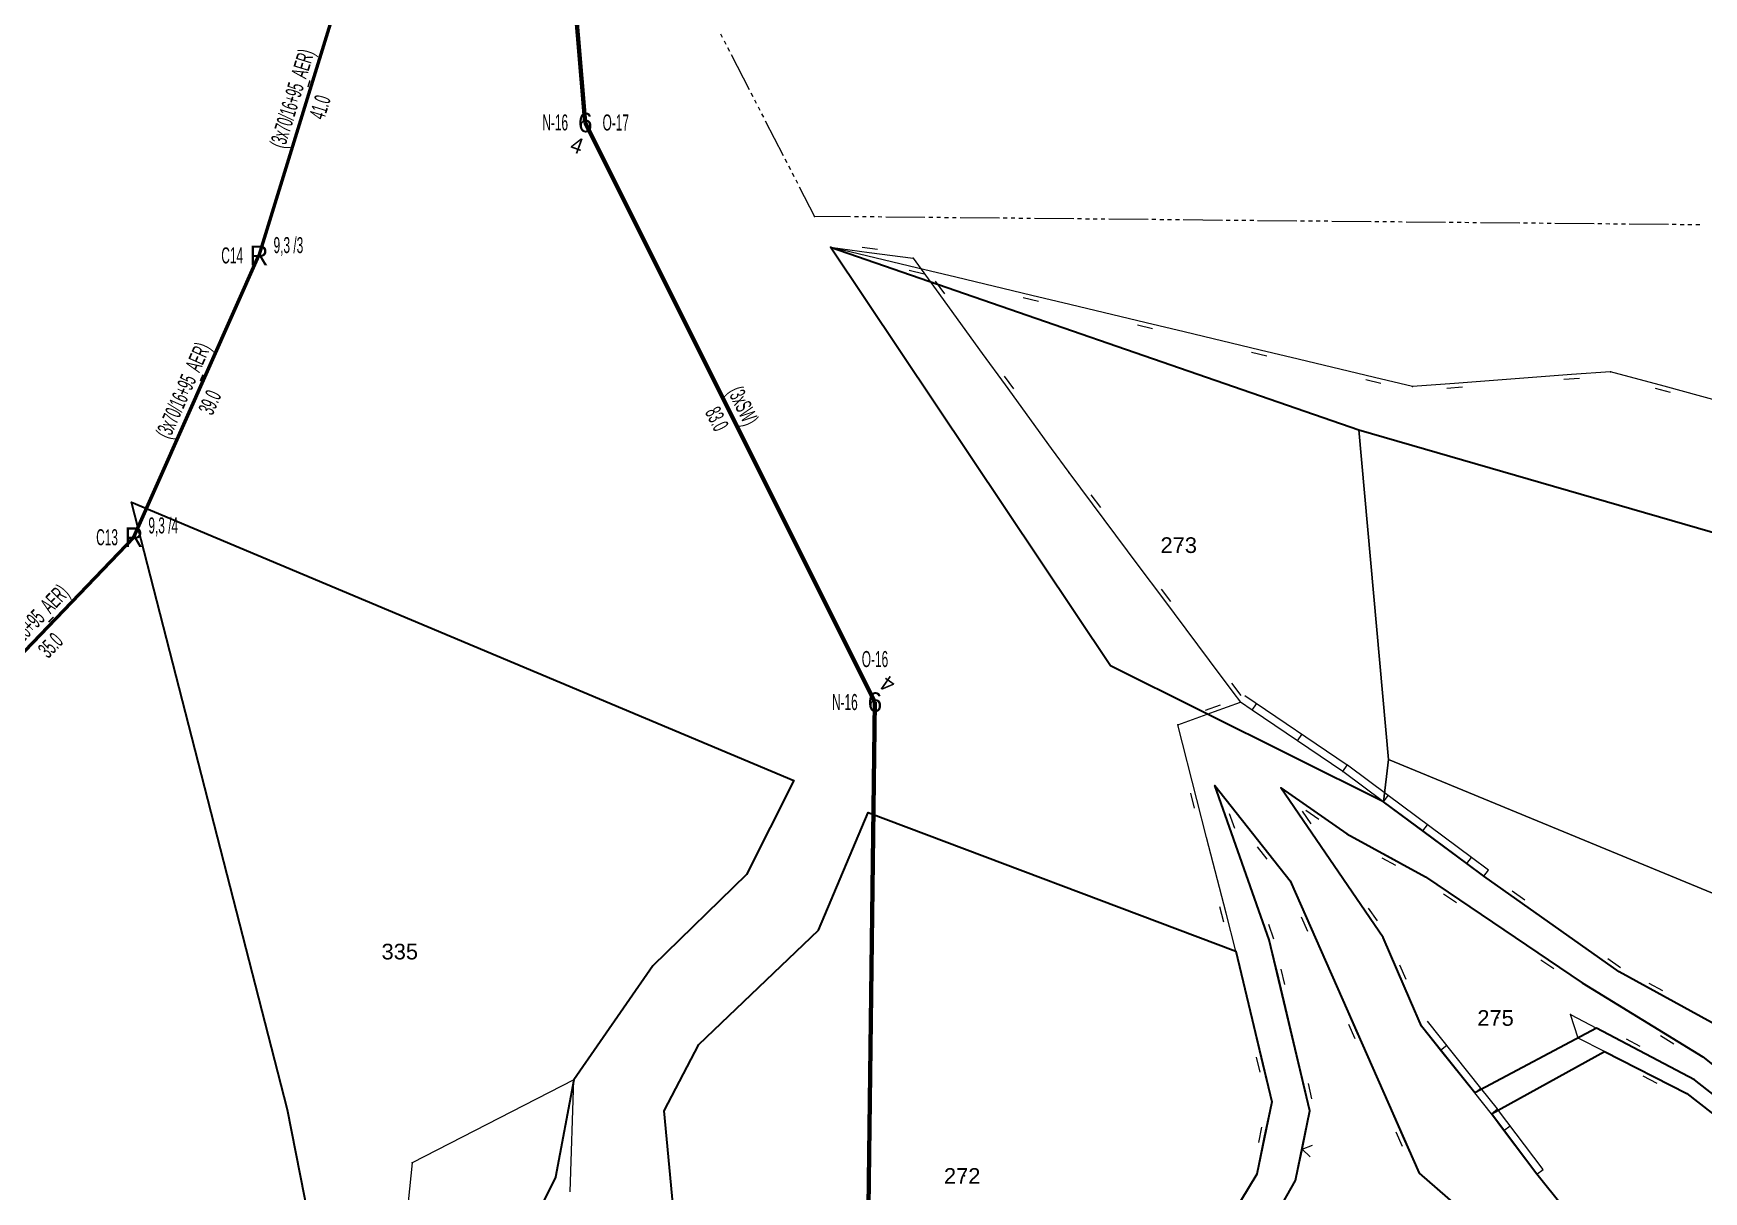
# Model space of a CAD drawing. Header units: millimetres. Extents: x 615240 to 617330, y 4151758 to 4153557.
# Drawn here: x 615829.2 to 616042.6, y 4152660.4 to 4152808.4 of the extents above; entities that cross this region are included whole.
import ezdxf
from ezdxf.enums import TextEntityAlignment as Align
from ezdxf.xclip import XClip

# ---------------------------------------------------------------- set-up
doc = ezdxf.new("R2010")
doc.units = ezdxf.units.MM
doc.header["$XCLIPFRAME"] = 2
for name, color, linetype, lineweight in [('01_UYGALAN_TARAMA', 26, 'Continuous', 20), ('02_ADA_ALN_YENI', 7, 'Continuous', 30), ('03_PARSEL_ALN_ESKI', 18, 'Continuous', 0), ('03_PARSEL_ALN_YENI', 171, 'Continuous', 0), ('03_PARSEL_NO_ESKI', 5, 'Continuous', 0), ('06_DETAY_SNR_KROKI', 4, 'Continuous', 0), ('07_SNRTIP_GECERLI', 30, 'Continuous', 0), ('07_SNRTIP_SABIT', 18, 'Continuous', 0), ('DIREK_AG_MEVCUT', 3, 'Continuous', 25), ('DIREK_ENH_MEVCUT', 6, 'Continuous', 25), ('HAT_AG_HAVAI_MEVCUT', 82, 'Continuous', 50), ('HAT_ENH_HAVAI_MEVCUT', 6, 'Continuous', 70), ('NOKTA_DETAY_YENI', 171, 'Continuous', 0), ('NOKTA_PARSEL_ESKI', 6, 'Continuous', 0), ('NOKTA_PARSEL_YENI', 30, 'Continuous', 0)]:
    doc.layers.add(name, color=color, linetype=linetype, lineweight=lineweight)
doc.styles.add('Direk', font='B_CAD')
doc.styles.get("Standard").update_dxf_attribs({"font": 'Arial'})

# ---------------------------------------------------------------- blocks, each defined once
blk = doc.blocks.new('fggg')
at = {"layer": '01_UYGALAN_TARAMA', "color": 252}
for p, q in [((615916.97, 4152808.31, 622.53), (615917.2, 4152807.87, 622.53)), ((615917.43, 4152807.43, 622.53), (615917.66, 4152806.98, 622.53)), ((615917.89, 4152806.54, 622.53), (615918.12, 4152806.09, 622.53)), ((615918.35, 4152805.65, 622.53), (615920.64, 4152801.2, 622.53)), ((615920.87, 4152800.76, 622.53), (615921.1, 4152800.32, 622.53)), ((615921.32, 4152799.87, 622.53), (615921.55, 4152799.43, 622.53)), ((615921.78, 4152798.98, 622.53), (615922.01, 4152798.54, 622.53)), ((615922.24, 4152798.09, 622.53), (615922.47, 4152797.65, 622.53)), ((615922.7, 4152797.2, 622.53), (615924.99, 4152792.76, 622.53)), ((615925.22, 4152792.32, 622.53), (615925.45, 4152791.87, 622.53)), ((615925.68, 4152791.43, 622.53), (615925.91, 4152790.98, 622.53)), ((615926.14, 4152790.54, 622.53), (615926.37, 4152790.09, 622.53)), ((615926.6, 4152789.65, 622.53), (615926.83, 4152789.21, 622.53)), ((615927.05, 4152788.76, 622.53), (615929, 4152784.98, 622.53)), ((615933.61, 4152784.94, 622.53), (615929, 4152784.98, 622.53)), ((615934.61, 4152784.93, 622.53), (615934.11, 4152784.93, 622.53)), ((615935.61, 4152784.92, 622.53), (615935.11, 4152784.92, 622.53)), ((615936.61, 4152784.91, 622.53), (615936.11, 4152784.91, 622.53)), ((615937.61, 4152784.9, 622.53), (615937.11, 4152784.91, 622.53)), ((615943.11, 4152784.85, 622.53), (615938.11, 4152784.9, 622.53)), ((615944.11, 4152784.84, 622.53), (615943.61, 4152784.84, 622.53)), ((615945.11, 4152784.83, 622.53), (615944.61, 4152784.83, 622.53)), ((615946.11, 4152784.82, 622.53), (615945.61, 4152784.82, 622.53)), ((615947.11, 4152784.81, 622.53), (615946.61, 4152784.81, 622.53)), ((615952.61, 4152784.76, 622.53), (615947.61, 4152784.8, 622.53)), ((615953.61, 4152784.75, 622.53), (615953.11, 4152784.75, 622.53)), ((615954.61, 4152784.74, 622.53), (615954.11, 4152784.74, 622.53)), ((615955.61, 4152784.73, 622.53), (615955.11, 4152784.73, 622.53)), ((615956.61, 4152784.72, 622.53), (615956.11, 4152784.72, 622.53)), ((615962.11, 4152784.67, 622.53), (615957.11, 4152784.71, 622.53)), ((615963.11, 4152784.66, 622.53), (615962.61, 4152784.66, 622.53)), ((615964.11, 4152784.65, 622.53), (615963.61, 4152784.65, 622.53)), ((615965.11, 4152784.64, 622.53), (615964.61, 4152784.64, 622.53)), ((615966.11, 4152784.63, 622.53), (615965.61, 4152784.63, 622.53)), ((615971.61, 4152784.58, 622.53), (615966.61, 4152784.62, 622.53)), ((615972.61, 4152784.57, 622.53), (615972.11, 4152784.57, 622.53)), ((615973.61, 4152784.56, 622.53), (615973.11, 4152784.56, 622.53)), ((615974.61, 4152784.55, 622.53), (615974.11, 4152784.55, 622.53)), ((615975.61, 4152784.54, 622.53), (615975.11, 4152784.54, 622.53)), ((615981.11, 4152784.48, 622.53), (615976.11, 4152784.53, 622.53)), ((615982.11, 4152784.47, 622.53), (615981.61, 4152784.48, 622.53)), ((615983.11, 4152784.47, 622.53), (615982.61, 4152784.47, 622.53)), ((615984.11, 4152784.46, 622.53), (615983.61, 4152784.46, 622.53)), ((615985.11, 4152784.45, 622.53), (615984.61, 4152784.45, 622.53)), ((615990.61, 4152784.39, 622.53), (615985.61, 4152784.44, 622.53)), ((615991.61, 4152784.38, 622.53), (615991.11, 4152784.39, 622.53)), ((615992.61, 4152784.37, 622.53), (615992.11, 4152784.38, 622.53)), ((615993.6, 4152784.36, 622.53), (615993.1, 4152784.37, 622.53)), ((615994.6, 4152784.36, 622.53), (615994.1, 4152784.36, 622.53)), ((616000.1, 4152784.3, 622.53), (615995.1, 4152784.35, 622.53)), ((616001.1, 4152784.29, 622.53), (616000.6, 4152784.3, 622.53)), ((616002.1, 4152784.28, 622.53), (616001.6, 4152784.29, 622.53)), ((616003.1, 4152784.27, 622.53), (616002.6, 4152784.28, 622.53)), ((616004.1, 4152784.26, 622.53), (616003.6, 4152784.27, 622.53)), ((616009.6, 4152784.21, 622.53), (616004.6, 4152784.26, 622.53)), ((616010.6, 4152784.2, 622.53), (616010.1, 4152784.21, 622.53)), ((616011.6, 4152784.19, 622.53), (616011.1, 4152784.2, 622.53)), ((616012.6, 4152784.18, 622.53), (616012.1, 4152784.19, 622.53)), ((616013.6, 4152784.17, 622.53), (616013.1, 4152784.18, 622.53)), ((616019.1, 4152784.12, 622.53), (616014.1, 4152784.17, 622.53)), ((616020.1, 4152784.11, 622.53), (616019.6, 4152784.12, 622.53)), ((616021.1, 4152784.1, 622.53), (616020.6, 4152784.11, 622.53)), ((616022.1, 4152784.09, 622.53), (616021.6, 4152784.1, 622.53)), ((616023.1, 4152784.08, 622.53), (616022.6, 4152784.09, 622.53)), ((616028.6, 4152784.03, 622.53), (616023.6, 4152784.08, 622.53)), ((616029.6, 4152784.02, 622.53), (616029.1, 4152784.02, 622.53)), ((616030.6, 4152784.01, 622.53), (616030.1, 4152784.02, 622.53)), ((616031.6, 4152784, 622.53), (616031.1, 4152784.01, 622.53)), ((616032.6, 4152783.99, 622.53), (616032.1, 4152784, 622.53)), ((616038.1, 4152783.94, 622.53), (616033.1, 4152783.99, 622.53)), ((616039.1, 4152783.93, 622.53), (616038.6, 4152783.93, 622.53)), ((616040.1, 4152783.92, 622.53), (616039.6, 4152783.92, 622.53)), ((616041.1, 4152783.91, 622.53), (616040.6, 4152783.91, 622.53)), ((616042.1, 4152783.9, 622.53), (616041.6, 4152783.91, 622.53))]:
    blk.add_line(p, q, dxfattribs=at)
for p in [(615929, 4152784.98, 504.15), (615929, 4152784.98, 642.18)]:
    blk.add_point(p, dxfattribs=at)
at = {"layer": '02_ADA_ALN_YENI', "color": 252}
for points in [[(616125.99, 4152794.83, 0), (616178.27, 4152767.48, 0), (616205.48, 4152753.92, 0), (616189.79, 4152742.33, 0), (616169.69, 4152725.69, 0), (616156.44, 4152717.27, 0), (616138.25, 4152703.59, 0), (616113.44, 4152687.34, 0), (616098.05, 4152676.15, 0), (616082.93, 4152667.76, 0), (616074.61, 4152665.46, 0), (616066.37, 4152665.81, 0), (616056.19, 4152672.3, 0), (616045.79, 4152680.81, 0), (616031.8, 4152688.47, 0), (616014.53, 4152700.69, 0), (616012.35, 4152702.31, 0), (616001.69, 4152710.22, 0), (615966.82, 4152727.59, 0), (615931.04, 4152781.04, 0), (615998.55, 4152757.72, 0), (616061.85, 4152739.42, 0), (616080.99, 4152742.61, 0), (616125.99, 4152794.83, 0)], [(615972.47, 4152644.98, 0), (615952.06, 4152630.76, 0), (615946.81, 4152612.45, 0), (615943.45, 4152599.08, 0), (615933.5, 4152584.02, 0), (615924.45, 4152611.63, 0), (615917.83, 4152627.68, 0), (615912.63, 4152640.43, 0), (615909.79, 4152670.74, 0), (615914.23, 4152679.22, 0), (615929.51, 4152693.81, 0), (615935.84, 4152708.83, 0), (615982.84, 4152691.12, 0), (615987.41, 4152671.89, 0), (615985.5, 4152662.65, 0), (615978.25, 4152650.69, 0), (615972.47, 4152644.98, 0)]]:
    blk.add_polyline3d(points, close=True, dxfattribs=at)
for points in [[(616052.24, 4152666.23, 0), (616041.42, 4152674.7, 0), (616028.9, 4152681.28, 0), (616013.37, 4152673.01, 0), (616006.54, 4152681.54, 0), (616005.13, 4152684.8, 0), (616001.65, 4152692.85, 0), (615988.58, 4152712.01, 0), (615997.02, 4152706.11, 0), (616007.06, 4152700.64, 0), (616027.07, 4152687.09, 0), (616042.5, 4152677.63, 0), (616052.81, 4152669.4, 0)], [(615742.03, 4152608.91, 0), (615892.46, 4152514.42, 0), (615873.71, 4152609.68, 0), (615861.66, 4152670.86, 0), (615841.71, 4152748.5, 0), (615926.35, 4152712.91, 0), (615920.29, 4152700.92, 0), (615908.32, 4152689.25, 0), (615898.24, 4152674.71, 0), (615895.88, 4152662.24, 0), (615885.06, 4152640.57, 0), (615900.77, 4152635.52, 0), (615910.15, 4152618.59, 0), (615920.75, 4152586.2, 0), (615924.61, 4152567.09, 0), (615925.32, 4152561.59, 0), (615928.09, 4152564.79, 0), (615926.6, 4152548.09, 0), (615922, 4152521.88, 0), (615920.44, 4152516.29, 0), (615908.14, 4152502.5, 0)], [(616046.83, 4152531.18, 0), (616033.84, 4152526.84, 0), (616027.89, 4152550.68, 0), (616023.31, 4152568.03, 0), (616030.39, 4152592.35, 0), (616042.59, 4152612.4, 0), (616042.13, 4152630.95, 0), (616034.58, 4152646.09, 0), (616021.3, 4152662.64, 0), (616015.49, 4152670.36, 0), (616029.95, 4152678.3, 0), (616040.47, 4152672.93, 0), (616051.16, 4152664.61, 0)], [(615982.36, 4152647.53, 0), (615990.45, 4152661.82, 0), (615992.3, 4152670.74, 0), (615987.1, 4152692.57, 0), (615980.13, 4152712.3, 0), (615989.77, 4152700.1, 0), (616006.24, 4152662.75, 0), (616021.04, 4152649.9, 0)]]:
    blk.add_polyline3d(points, dxfattribs=at)
at = {"layer": '03_PARSEL_ALN_ESKI', "color": 252}
for p in [(615975.83, 4152742.99), (615876.29, 4152691.07), (616016.3, 4152682.59), (615948.16, 4152662.41)]:
    blk.add_point(p, dxfattribs=at)
at = {"layer": '03_PARSEL_ALN_YENI', "color": 252}
for points in [[(615998.55, 4152757.72, 0), (616002.35, 4152715.6, 0), (616001.69, 4152710.22, 0), (615966.82, 4152727.59, 0), (615931.04, 4152781.04, 0), (615998.55, 4152757.72, 0)], [(616098.05, 4152676.15, 0), (616002.35, 4152715.6, 0), (615998.55, 4152757.72, 0), (616061.85, 4152739.42, 0), (616080.99, 4152742.61, 0), (616087.63, 4152718.59, 0), (616098.05, 4152676.15, 0)], [(615873.71, 4152609.68, 0), (615861.66, 4152670.86, 0), (615841.71, 4152748.5, 0), (615926.35, 4152712.91, 0), (615920.29, 4152700.92, 0), (615908.32, 4152689.25, 0), (615898.24, 4152674.71, 0), (615895.88, 4152662.24, 0), (615885.06, 4152640.57, 0), (615873.71, 4152609.68, 0)], [(616002.35, 4152715.6, 0), (616098.05, 4152676.15, 0), (616082.93, 4152667.76, 0), (616074.61, 4152665.46, 0), (616066.37, 4152665.81, 0), (616056.19, 4152672.3, 0), (616045.79, 4152680.81, 0), (616031.8, 4152688.47, 0), (616014.53, 4152700.69, 0), (616012.35, 4152702.31, 0), (616001.69, 4152710.22, 0), (616002.35, 4152715.6, 0)], [(616005.13, 4152684.8, 0), (616001.65, 4152692.85, 0), (615988.58, 4152712.01, 0), (615997.02, 4152706.11, 0), (616007.06, 4152700.64, 0), (616027.07, 4152687.09, 0), (616042.5, 4152677.63, 0), (616052.81, 4152669.4, 0), (616067.06, 4152660.45, 0), (616067.08, 4152641.37, 0), (616061.54, 4152655.01, 0), (616052.24, 4152666.23, 0), (616041.42, 4152674.7, 0), (616028.9, 4152681.28, 0), (616013.37, 4152673.01, 0), (616006.54, 4152681.54, 0), (616005.13, 4152684.8, 0)], [(615935.84, 4152708.83, 0), (615982.84, 4152691.12, 0), (615987.41, 4152671.89, 0), (615985.5, 4152662.65, 0), (615978.25, 4152650.69, 0), (615972.47, 4152644.98, 0), (615952.06, 4152630.76, 0), (615924.68, 4152642.99, 0), (615912.63, 4152640.43, 0), (615909.79, 4152670.74, 0), (615914.23, 4152679.22, 0), (615929.51, 4152693.81, 0), (615935.84, 4152708.83, 0)], [(616015.49, 4152670.36, 0), (616029.95, 4152678.3, 0), (616040.47, 4152672.93, 0), (616051.16, 4152664.61, 0), (616059.3, 4152653.67, 0), (616066.19, 4152637.89, 0), (616066.06, 4152614.43, 0), (616065.94, 4152591.44, 0), (616068.62, 4152559.61, 0), (616046.83, 4152531.18, 0), (616033.84, 4152526.84, 0), (616027.89, 4152550.68, 0), (616023.31, 4152568.03, 0), (616030.39, 4152592.35, 0), (616042.59, 4152612.4, 0), (616042.13, 4152630.95, 0), (616034.58, 4152646.09, 0), (616021.3, 4152662.64, 0), (616015.49, 4152670.36, 0)]]:
    blk.add_polyline3d(points, close=True, dxfattribs=at)
blk.add_polyline3d([(615982.36, 4152647.53, 0), (615990.45, 4152661.82, 0), (615992.3, 4152670.74, 0), (615987.1, 4152692.57, 0), (615980.13, 4152712.3, 0), (615989.77, 4152700.1, 0), (615989.77, 4152700.1, 0), (616006.24, 4152662.75, 0), (616021.04, 4152649.9, 0)], dxfattribs=at)
at = {"layer": '06_DETAY_SNR_KROKI', "color": 252}
for p, q in [((615931.04, 4152781.04, 0.95), (615935.99, 4152780.38, 0.95)), ((615932.46, 4152780.7, 0.95), (615931.04, 4152781.04, 0.95)), ((615931.04, 4152781.04, 640.78), (615998.55, 4152757.72, 631.87)), ((615935.08, 4152781.07, 0.95), (615937.06, 4152780.81, 0.95)), ((615942.18, 4152778.37, 0.95), (615932.46, 4152780.7, 0.95)), ((615935.99, 4152780.38, 0.95), (615941.62, 4152779.64, 0.95)), ((615941.62, 4152779.64, 0.95), (615944.55, 4152775.59, 0.95)), ((615943.02, 4152777.59, 0.95), (615941.08, 4152778.06, 0.95)), ((615947.04, 4152777.21, 0.95), (615942.18, 4152778.37, 0.95)), ((615944.42, 4152776.73, 0.95), (615945.6, 4152775.11, 0.95)), ((615956.77, 4152774.88, 0.95), (615947.04, 4152777.21, 0.95)), ((615944.55, 4152775.59, 0.95), (615950.43, 4152767.49, 0.95)), ((615957.61, 4152774.1, 0.95), (615955.67, 4152774.57, 0.95)), ((615961.63, 4152773.72, 0.95), (615956.77, 4152774.88, 0.95)), ((615971.36, 4152771.39, 0.95), (615961.63, 4152773.72, 0.95)), ((615972.2, 4152770.61, 0.95), (615970.25, 4152771.07, 0.95)), ((615976.22, 4152770.22, 0.95), (615971.36, 4152771.39, 0.95)), ((615985.95, 4152767.9, 0.95), (615976.22, 4152770.22, 0.95)), ((615950.43, 4152767.49, 0.95), (615953.36, 4152763.45, 0.95)), ((615986.79, 4152767.12, 0.95), (615984.84, 4152767.58, 0.95)), ((615990.81, 4152766.73, 0.95), (615985.95, 4152767.9, 0.95)), ((616000.53, 4152764.4, 0.95), (615990.81, 4152766.73, 0.95)), ((615953.23, 4152764.59, 0.95), (615954.4, 4152762.97, 0.95)), ((616001.37, 4152763.63, 0.95), (615999.43, 4152764.09, 0.95)), ((616005.4, 4152763.24, 0.95), (616000.53, 4152764.4, 0.95)), ((616015.74, 4152764.02, 0.95), (616010.75, 4152763.64, 0.95)), ((616025.71, 4152764.77, 0.95), (616015.74, 4152764.02, 0.95)), ((616026.75, 4152764.28, 0.95), (616024.75, 4152764.13, 0.95)), ((616030.69, 4152765.14, 0.95), (616025.71, 4152764.77, 0.95)), ((616037.54, 4152763.28, 0.95), (616030.69, 4152765.14, 0.95)), ((615953.36, 4152763.45, 0.95), (615959.23, 4152755.35, 0.95)), ((616010.75, 4152763.64, 0.95), (616005.4, 4152763.24, 0.95)), ((616011.79, 4152763.16, 0.95), (616009.8, 4152763.01, 0.95)), ((616038.36, 4152762.48, 0.95), (616036.43, 4152763, 0.95)), ((616042.37, 4152761.97, 0.95), (616037.54, 4152763.28, 0.95)), ((616052.02, 4152759.35, 0.95), (616042.37, 4152761.97, 0.95)), ((615998.55, 4152757.72, 631.87), (616061.85, 4152739.42, 629.32)), ((615959.23, 4152755.35, 0.95), (615961.47, 4152752.27, 0.95)), ((615961.47, 4152752.27, 0.95), (615964.47, 4152748.26, 0.95)), ((615964.32, 4152749.4, 0.95), (615965.52, 4152747.8, 0.95)), ((615964.47, 4152748.26, 0.95), (615970.45, 4152740.25, 0.95)), ((615970.45, 4152740.25, 0.95), (615973.45, 4152736.25, 0.95)), ((615973.3, 4152737.38, 0.95), (615974.5, 4152735.78, 0.95)), ((615973.45, 4152736.25, 0.95), (615979.44, 4152728.24, 0.95)), ((615979.44, 4152728.24, 0.95), (615982.43, 4152724.23, 0.95)), ((615982.28, 4152725.37, 0.95), (615983.48, 4152723.77, 0.95)), ((615982.43, 4152724.23, 0.95), (615983.41, 4152722.92, 0.95)), ((615997.07, 4152714.89, 0.95), (615983.97, 4152723.74, 0.95)), ((615975.4, 4152720.02, 0.95), (615980.1, 4152721.72, 0.95)), ((615978.97, 4152721.91, 0.95), (615980.85, 4152722.59, 0.95)), ((615980.1, 4152721.72, 0.95), (615983.41, 4152722.92, 0.95)), ((615984.91, 4152721.9, 0.95), (615983.41, 4152722.92, 0.95)), ((615984.91, 4152721.9, 0.95), (615985.47, 4152722.73, 0.95)), ((615990.71, 4152717.98, 0.95), (615984.91, 4152721.9, 0.95)), ((615977.86, 4152710.48, 0.95), (615975.4, 4152720.02, 0.95)), ((615990.71, 4152717.98, 0.95), (615991.27, 4152718.81, 0.95)), ((615996.51, 4152714.06, 0.95), (615990.71, 4152717.98, 0.95)), ((615996.51, 4152714.06, 0.95), (615997.07, 4152714.89, 0.95)), ((616002.28, 4152711.03, 0.95), (615997.11, 4152714.87, 0.95)), ((615920.29, 4152700.92, 641.21), (615926.35, 4152712.91, 642.77)), ((616001.69, 4152710.22, 0.95), (615996.51, 4152714.06, 0.95)), ((615977.56, 4152709.38, 0.95), (615977.06, 4152711.31, 0.95)), ((615979.1, 4152705.64, 0.95), (615977.86, 4152710.48, 0.95)), ((615980.13, 4152712.3, 0.95), (615981.79, 4152707.58, 0.95)), ((615980.47, 4152711.86, 0.95), (615980.13, 4152712.3, 0.95)), ((615986.67, 4152704.02, 0.95), (615980.47, 4152711.86, 0.95)), ((615988.58, 4152712.01, 0.95), (615991.4, 4152707.88, 0.95)), ((615992.92, 4152708.98, 0.95), (615988.58, 4152712.01, 0.95)), ((616001.69, 4152710.22, 0.95), (616002.28, 4152711.03, 0.95)), ((616012.95, 4152703.11, 0.95), (616002.28, 4152711.03, 0.95)), ((615935.84, 4152708.83, 642.59), (615929.51, 4152693.81, 641.4)), ((615982.84, 4152691.12, 626.52), (615935.84, 4152708.83, 642.59)), ((615981.99, 4152708.72, 0.95), (615982.66, 4152706.83, 0.95)), ((615991.3, 4152709.02, 0.95), (615992.43, 4152707.37, 0.95)), ((615993.42, 4152707.94, 0.95), (615991.78, 4152709.09, 0.95)), ((615997.02, 4152706.11, 0.95), (615992.92, 4152708.98, 0.95)), ((616006.73, 4152706.48, 0.95), (616001.69, 4152710.22, 0.95)), ((615981.79, 4152707.58, 0.95), (615985.13, 4152698.16, 0.95)), ((615991.4, 4152707.88, 0.95), (615997.03, 4152699.62, 0.95)), ((616002.67, 4152703.03, 0.95), (615997.02, 4152706.11, 0.95)), ((616006.73, 4152706.48, 0.95), (616007.33, 4152707.28, 0.95)), ((616012.35, 4152702.31, 0.95), (616006.73, 4152706.48, 0.95)), ((615981.6, 4152695.96, 0.95), (615979.1, 4152705.64, 0.95)), ((615986.85, 4152702.88, 0.95), (615985.61, 4152704.45, 0.95)), ((615989.77, 4152700.1, 0.95), (615986.67, 4152704.02, 0.95)), ((616003.28, 4152702.06, 0.95), (616001.53, 4152703.02, 0.95)), ((616007.06, 4152700.64, 0.95), (616002.67, 4152703.03, 0.95)), ((616012.35, 4152702.31, 0.95), (616012.95, 4152703.11, 0.95)), ((616014.53, 4152700.69, 0.95), (616012.35, 4152702.31, 0.95)), ((616015.13, 4152701.49, 0.95), (616012.95, 4152703.11, 0.95)), ((615908.32, 4152689.25, 639.95), (615920.29, 4152700.92, 641.21)), ((615992.12, 4152694.78, 0.95), (615989.77, 4152700.1, 0.95)), ((616010.51, 4152698.3, 0.95), (616007.06, 4152700.64, 0.95)), ((616014.53, 4152700.69, 0.95), (616015.13, 4152701.49, 0.95)), ((616014.53, 4152700.69, 0.95), (616018.61, 4152697.8, 0.95)), ((615985.13, 4152698.16, 0.95), (615986.79, 4152693.44, 0.95)), ((615997.03, 4152699.62, 0.95), (615999.85, 4152695.49, 0.95)), ((616011.02, 4152697.28, 0.95), (616009.37, 4152698.4, 0.95)), ((616014.65, 4152695.5, 0.95), (616010.51, 4152698.3, 0.95)), ((616018.12, 4152698.84, 0.95), (616019.75, 4152697.68, 0.95)), ((616018.61, 4152697.8, 0.95), (616026.78, 4152692.03, 0.95)), ((615981.3, 4152694.85, 0.95), (615980.8, 4152696.79, 0.95)), ((615982.84, 4152691.12, 0.95), (615981.6, 4152695.96, 0.95)), ((615992.01, 4152693.63, 0.95), (615991.2, 4152695.46, 0.95)), ((615999.75, 4152696.63, 0.95), (616000.88, 4152694.98, 0.95)), ((615999.85, 4152695.49, 0.95), (616001.65, 4152692.85, 0.95)), ((616022.93, 4152689.9, 0.95), (616014.65, 4152695.5, 0.95)), ((615929.51, 4152693.81, 641.4), (615914.23, 4152679.22, 639.4)), ((615986.79, 4152693.44, 0.95), (615987.1, 4152692.57, 0.95)), ((615986.99, 4152694.57, 0.95), (615987.66, 4152692.69, 0.95)), ((615994.14, 4152690.2, 0.95), (615992.12, 4152694.78, 0.95)), ((615987.1, 4152692.57, 0.95), (615988.26, 4152687.71, 0.95)), ((616001.65, 4152692.85, 0.95), (616003.63, 4152688.26, 0.95)), ((616026.78, 4152692.03, 0.95), (616030.86, 4152689.14, 0.95)), ((615898.24, 4152674.71, 638.76), (615908.32, 4152689.25, 639.95)), ((615983.94, 4152686.49, 0.95), (615982.84, 4152691.12, 0.95)), ((615998.17, 4152681.05, 0.95), (615994.14, 4152690.2, 0.95)), ((616003.75, 4152689.4, 0.95), (616004.55, 4152687.57, 0.95)), ((616023.45, 4152688.87, 0.95), (616021.79, 4152689.99, 0.95)), ((616027.07, 4152687.09, 0.95), (616022.93, 4152689.9, 0.95)), ((616030.37, 4152690.17, 0.95), (616032, 4152689.02, 0.95)), ((616030.86, 4152689.14, 0.95), (616031.8, 4152688.47, 0.95)), ((615988.26, 4152687.71, 0.95), (615990.58, 4152677.98, 0.95)), ((615988.57, 4152688.81, 0.95), (615989.04, 4152686.87, 0.95)), ((616003.63, 4152688.26, 0.95), (616005.13, 4152684.8, 0.95)), ((616029.71, 4152685.48, 0.95), (616027.07, 4152687.09, 0.95)), ((616031.8, 4152688.47, 0.95), (616036.18, 4152686.07, 0.95)), ((616035.58, 4152687.05, 0.95), (616037.33, 4152686.08, 0.95)), ((615986.25, 4152676.76, 0.95), (615983.94, 4152686.49, 0.95)), ((616005.13, 4152684.8, 0.95), (616006.54, 4152681.54, 0.95)), ((616038.24, 4152680.25, 0.95), (616029.71, 4152685.48, 0.95)), ((616036.18, 4152686.07, 0.95), (616044.96, 4152681.27, 0.95)), ((616026.56, 4152680.03, 0.95), (616025.58, 4152683.02, 0.95)), ((616025.58, 4152683.02, 0.95), (616028.9, 4152681.28, 0.95)), ((615998.06, 4152679.91, 0.95), (615997.25, 4152681.74, 0.95)), ((616000.19, 4152676.47, 0.95), (615998.17, 4152681.05, 0.95)), ((616008.99, 4152678.48, 0.95), (616006.54, 4152681.54, 0.95)), ((616014.15, 4152673.63, 0.95), (616007.32, 4152682.17, 0.95)), ((616028.9, 4152681.28, 0.95), (616033.33, 4152678.95, 0.95)), ((615914.23, 4152679.22, 639.4), (615909.79, 4152670.74, 638.48)), ((616008.99, 4152678.48, 0.95), (616009.77, 4152679.1, 0.95)), ((616013.37, 4152673.01, 0.95), (616008.99, 4152678.48, 0.95)), ((616029.95, 4152678.3, 0.95), (616026.56, 4152680.03, 0.95)), ((616032.7, 4152679.92, 0.95), (616034.47, 4152678.99, 0.95)), ((616033.33, 4152678.95, 0.95), (616041.42, 4152674.7, 0.95)), ((616038.8, 4152679.25, 0.95), (616037.09, 4152680.29, 0.95)), ((616042.5, 4152677.63, 0.95), (616038.24, 4152680.25, 0.95)), ((615985.94, 4152675.66, 0.95), (615985.47, 4152677.6, 0.95)), ((615987.41, 4152671.89, 0.95), (615986.25, 4152676.76, 0.95)), ((615990.58, 4152677.98, 0.95), (615991.74, 4152673.12, 0.95)), ((616004.22, 4152667.32, 0.95), (616000.19, 4152676.47, 0.95)), ((616036.02, 4152675.2, 0.95), (616029.95, 4152678.3, 0.95)), ((616048.91, 4152672.52, 0.95), (616042.5, 4152677.63, 0.95)), ((615898.24, 4152674.71, 638.76), (615877.59, 4152664.08, 644.07)), ((615897.77, 4152660.38, 638.14), (615898.24, 4152674.71, 638.76)), ((615992.05, 4152674.22, 0.95), (615992.51, 4152672.27, 0.95)), ((616036.65, 4152674.24, 0.95), (616034.87, 4152675.15, 0.95)), ((616040.47, 4152672.93, 0.95), (616036.02, 4152675.2, 0.95)), ((616041.42, 4152674.7, 0.95), (616045.36, 4152671.62, 0.95)), ((615991.74, 4152673.12, 0.95), (615992.3, 4152670.74, 0.95)), ((616013.37, 4152673.01, 0.95), (616014.15, 4152673.63, 0.95)), ((616015.49, 4152670.36, 0.95), (616013.37, 4152673.01, 0.95)), ((616016.27, 4152670.98, 0.95), (616014.15, 4152673.63, 0.95)), ((616047.21, 4152667.68, 0.95), (616040.47, 4152672.93, 0.95)), ((615909.79, 4152670.74, 638.48), (615912.63, 4152640.43, 635.95)), ((615986.51, 4152667.54, 0.95), (615987.41, 4152671.89, 0.95)), ((615992.3, 4152670.74, 0.95), (615991.29, 4152665.85, 0.95)), ((616015.49, 4152670.36, 0.95), (616016.27, 4152670.98, 0.95)), ((616017.09, 4152668.23, 0.95), (616015.49, 4152670.36, 0.95)), ((616022.1, 4152663.24, 0.95), (616016.28, 4152670.96, 0.95)), ((615985.76, 4152666.68, 0.95), (615986.16, 4152668.64, 0.95)), ((616004.11, 4152666.18, 0.95), (616003.3, 4152668.01, 0.95)), ((616017.09, 4152668.23, 0.95), (616017.89, 4152668.83, 0.95)), ((616021.3, 4152662.64, 0.95), (616017.09, 4152668.23, 0.95)), ((615985.5, 4152662.65, 0.95), (615986.51, 4152667.54, 0.95)), ((615991.29, 4152665.85, 0.95), (615990.45, 4152661.82, 0.95)), ((615991.29, 4152665.85, 0.95), (615992.63, 4152666.33, 0.95)), ((615992.33, 4152664.87, 0.95), (615991.29, 4152665.85, 0.95)), ((616006.24, 4152662.75, 0.95), (616004.22, 4152667.32, 0.95)), ((615877.59, 4152664.08, 644.07), (615875.03, 4152639.98, 643)), ((615980.84, 4152654.96, 0.95), (615985.5, 4152662.65, 0.95)), ((615990.45, 4152661.82, 0.95), (615987.99, 4152657.47, 0.95)), ((616009.71, 4152659.73, 0.95), (616006.24, 4152662.75, 0.95)), ((616021.3, 4152662.64, 0.95), (616022.1, 4152663.24, 0.95)), ((616021.3, 4152662.64, 0.95), (616024.43, 4152658.74, 0.95))]:
    blk.add_line(p, q, dxfattribs=at)
for p in [(615931.04, 4152781.04, 640.78), (615931.04, 4152781.04, 640.78), (615941.62, 4152779.64, 636.41), (615941.62, 4152779.64, 636.41), (616030.69, 4152765.14, 645.25), (616030.69, 4152765.14, 645.25), (616005.4, 4152763.24, 644.05), (616005.4, 4152763.24, 644.05), (615961.47, 4152752.27, 636.09), (615961.47, 4152752.27, 636.09), (615983.41, 4152722.92, 623.91), (615983.41, 4152722.92, 623.91), (615983.41, 4152722.92, 623.91), (615975.4, 4152720.02, 624.39), (615975.4, 4152720.02, 624.39), (615996.51, 4152714.06, 624.48), (615996.51, 4152714.06, 624.48), (615980.13, 4152712.3, 623.87), (615980.13, 4152712.3, 623.87), (615988.58, 4152712.01, 623.37), (615988.58, 4152712.01, 623.37), (616001.69, 4152710.22, 624.48), (616001.69, 4152710.22, 625.75), (615997.02, 4152706.11, 624.41), (615997.02, 4152706.11, 624.41), (616012.35, 4152702.31, 624.48), (616012.35, 4152702.31, 625.75), (615989.77, 4152700.1, 623.35), (615989.77, 4152700.1, 623.35), (616007.06, 4152700.64, 625.64), (616007.06, 4152700.64, 625.64), (616014.53, 4152700.69, 625.75), (616014.53, 4152700.69, 625.75), (615987.1, 4152692.57, 626.16), (615987.1, 4152692.57, 626.16), (616001.65, 4152692.85, 622.59), (616001.65, 4152692.85, 622.59), (615982.84, 4152691.12, 626.52), (615982.84, 4152691.12, 626.52), (616027.07, 4152687.09, 625.45), (616027.07, 4152687.09, 625.45), (616031.8, 4152688.47, 625.4), (616031.8, 4152688.47, 625.4), (616005.13, 4152684.8, 621.69), (616005.13, 4152684.8, 622.59), (616025.58, 4152683.02, 622.19), (616025.58, 4152683.02, 622.19), (616006.54, 4152681.54, 621.69), (616006.54, 4152681.54, 621.69), (616028.9, 4152681.28, 622.14), (616028.9, 4152681.28, 622.19), (616026.56, 4152680.03, 621.58), (616026.56, 4152680.03, 621.58), (616029.95, 4152678.3, 621.58), (616029.95, 4152678.3, 621.53), (616042.5, 4152677.63, 624.74), (616042.5, 4152677.63, 624.74), (616041.42, 4152674.7, 622.14), (616041.42, 4152674.7, 622.14), (616013.37, 4152673.01, 621.72), (616013.37, 4152673.01, 621.69), (616040.47, 4152672.93, 621.53), (616040.47, 4152672.93, 621.53), (615987.41, 4152671.89, 629.29), (615987.41, 4152671.89, 629.29), (615992.3, 4152670.74, 629.54), (615992.3, 4152670.74, 629.54), (616015.49, 4152670.36, 621.69), (616015.49, 4152670.36, 621.72), (615985.5, 4152662.65, 630.28), (615985.5, 4152662.65, 630.28), (615990.45, 4152661.82, 630.21), (615990.45, 4152661.82, 630.21), (616006.24, 4152662.75, 627.28), (616006.24, 4152662.75, 627.28), (616021.3, 4152662.64, 621.72), (616021.3, 4152662.64, 621.72)]:
    blk.add_point(p, dxfattribs=at)
at = {"layer": '07_SNRTIP_GECERLI', "color": 252}
for points in [[(615998.55, 4152757.72, 0), (615931.04, 4152781.04, 640.78)], [(615966.82, 4152727.59, 0), (615931.04, 4152781.04, 0)], [(616080.99, 4152742.61, 640.89), (616061.85, 4152739.42, 0), (615998.55, 4152757.72, 0)], [(616002.35, 4152715.6, 0), (615998.55, 4152757.72, 0)], [(615873.71, 4152609.68, 0), (615861.66, 4152670.86, 0), (615841.71, 4152748.5, 0)], [(615841.71, 4152748.5, 0), (615926.35, 4152712.91, 0)], [(615966.82, 4152727.59, 0), (616001.69, 4152710.22, 0)], [(616001.69, 4152710.22, 0), (616002.35, 4152715.6, 0)], [(616002.35, 4152715.6, 0), (616098.05, 4152676.15, 627.03)], [(616028.9, 4152681.28, 0), (616013.37, 4152673.01, 0)], [(616029.95, 4152678.3, 0), (616015.49, 4152670.36, 0)], [(615898.24, 4152674.71, 0), (615895.88, 4152662.24, 0), (615885.06, 4152640.57, 0)]]:
    blk.add_polyline3d(points, dxfattribs=at)
at = {"layer": '07_SNRTIP_SABIT', "color": 252}
for points in [[(615898.24, 4152674.71, 638.76), (615908.32, 4152689.25, 639.95), (615920.29, 4152700.92, 641.21), (615926.35, 4152712.91, 642.77)], [(615957.63, 4152625.59, 629.81), (615976.54, 4152641.65, 630.88), (615982.36, 4152647.53, 630.67), (615990.45, 4152661.82, 630.21), (615992.3, 4152670.74, 629.54), (615987.1, 4152692.57, 626.16), (615980.13, 4152712.3, 623.87)], [(615980.13, 4152712.3, 623.87), (615989.77, 4152700.1, 623.35), (616006.24, 4152662.75, 627.28), (616021.04, 4152649.9, 624.5), (616028.43, 4152637.86, 623.63), (616032.25, 4152623.52, 622.24), (616030.81, 4152618.73, 622.35)], [(616067.06, 4152660.45, 625.77), (616052.81, 4152669.4, 624.88), (616042.5, 4152677.63, 624.74), (616027.07, 4152687.09, 625.45), (616007.06, 4152700.64, 625.64), (615997.02, 4152706.11, 624.41), (615988.58, 4152712.01, 623.37)], [(615988.58, 4152712.01, 623.37), (616001.65, 4152692.85, 622.59), (616005.13, 4152684.8, 622.59), (616006.54, 4152681.54, 621.69), (616013.37, 4152673.01, 621.69)], [(615912.63, 4152640.43, 635.95), (615909.79, 4152670.74, 638.48), (615914.23, 4152679.22, 639.4), (615929.51, 4152693.81, 641.4), (615935.84, 4152708.83, 642.59)], [(615935.84, 4152708.83, 642.59), (615982.84, 4152691.12, 626.52)], [(616012.35, 4152702.31, 0), (616001.69, 4152710.22, 0)], [(616012.35, 4152702.31, 0), (616014.53, 4152700.69, 625.75), (616031.8, 4152688.47, 625.4), (616045.79, 4152680.81, 625.1), (616056.19, 4152672.3, 625.09), (616066.37, 4152665.81, 625.89)], [(615982.84, 4152691.12, 626.52), (615987.41, 4152671.89, 629.29), (615985.5, 4152662.65, 630.28), (615978.25, 4152650.69, 0), (615972.47, 4152644.98, 630.91), (615952.06, 4152630.76, 630.94)], [(616028.9, 4152681.28, 0), (616041.42, 4152674.7, 622.14), (616052.24, 4152666.23, 621.97), (616061.54, 4152655.01, 621.48), (616067.08, 4152641.37, 621.66)], [(616066.19, 4152637.89, 620.94), (616059.3, 4152653.67, 621.14), (616051.16, 4152664.61, 621.4), (616040.47, 4152672.93, 621.53), (616029.95, 4152678.3, 0)], [(616015.49, 4152670.36, 0), (616021.3, 4152662.64, 621.72), (616034.58, 4152646.09, 620.7), (616042.13, 4152630.95, 620.54), (616042.59, 4152612.4, 620.35), (616030.39, 4152592.35, 621.26), (616023.31, 4152568.03, 619.98), (616027.89, 4152550.68, 0), (616033.84, 4152526.84, 619.62)]]:
    blk.add_polyline3d(points, dxfattribs=at)
at = {"layer": 'NOKTA_DETAY_YENI', "color": 252}
for p in [(615941.62, 4152779.64, 636.41), (616030.69, 4152765.14, 645.25), (616005.4, 4152763.24, 644.05), (615961.47, 4152752.27, 636.09), (615983.41, 4152722.92, 623.91), (615975.4, 4152720.02, 624.39), (615996.51, 4152714.06, 624.48), (616025.58, 4152683.02, 622.19), (616026.56, 4152680.03, 621.58), (615877.59, 4152664.08, 644.07)]:
    blk.add_point(p, dxfattribs=at)
at = {"layer": 'NOKTA_PARSEL_ESKI', "color": 252}
for p in [(615931.04, 4152781.04, 640.78), (615998.55, 4152757.72), (615841.71, 4152748.5), (615966.82, 4152727.59), (616002.35, 4152715.6), (615861.66, 4152670.86), (615895.88, 4152662.24)]:
    blk.add_point(p, dxfattribs=at)
at = {"layer": 'NOKTA_PARSEL_YENI', "color": 252}
for p in [(615926.35, 4152712.91, 642.77), (615980.13, 4152712.3, 623.87), (615988.58, 4152712.01), (615935.84, 4152708.83, 642.59), (616001.69, 4152710.22), (615997.02, 4152706.11, 624.41), (616012.35, 4152702.31), (615920.29, 4152700.92, 641.21), (615989.77, 4152700.1, 623.35), (616007.06, 4152700.64, 625.64), (616014.53, 4152700.69, 625.75), (615929.51, 4152693.81, 641.4), (615987.1, 4152692.57, 626.16), (616001.65, 4152692.85, 622.59), (615908.32, 4152689.25, 639.95), (615982.84, 4152691.12, 626.52), (616027.07, 4152687.09, 625.45), (616031.8, 4152688.47, 625.4), (616005.13, 4152684.8), (616006.54, 4152681.54, 621.69), (616028.9, 4152681.28), (615914.23, 4152679.22, 639.4), (616029.95, 4152678.3), (616042.5, 4152677.63, 624.74), (615898.24, 4152674.71, 638.76), (616041.42, 4152674.7, 622.14), (616013.37, 4152673.01), (616040.47, 4152672.93, 621.53), (615909.79, 4152670.74, 638.48), (615987.41, 4152671.89, 629.29), (615992.3, 4152670.74, 629.54), (616015.49, 4152670.36), (615985.5, 4152662.65, 630.28), (615990.45, 4152661.82, 630.21), (616006.24, 4152662.75, 627.28), (616021.3, 4152662.64, 621.72)]:
    blk.add_point(p, dxfattribs=at)
at = {"layer": '03_PARSEL_NO_ESKI', "color": 252}
for s, p in [('273', (615973.2, 4152741.99)), ('335', (615873.67, 4152690.07)), ('275', (616013.68, 4152681.59)), ('272', (615945.53, 4152661.41))]:
    blk.add_text(s, height=2, dxfattribs=at).set_placement(p)

msp = doc.modelspace()

# ---------------------------------------------------------------- linework, layer by layer
at = {"layer": 'HAT_AG_HAVAI_MEVCUT'}
for p, q in [((615870.01, 4152818.99), (615858.01, 4152780)), ((615842.02, 4152744), (615858.01, 4152780)), ((615842.02, 4152744), (615818.01, 4152718.99))]:
    msp.add_line(p, q, dxfattribs=at)
at = {"layer": 'HAT_ENH_HAVAI_MEVCUT'}
for p, q in [((615882.7, 4152998.06), (615899.71, 4152796.98)), ((615899.71, 4152796.98), (615936.72, 4152722.94)), ((615936.72, 4152722.94), (615934.94, 4152584.82))]:
    msp.add_line(p, q, dxfattribs=at)

# ---------------------------------------------------------------- block references
ref = msp.add_blockref('fggg', (0, 0))
XClip(ref).set_block_clipping_path([(615240.4021353753, 4153557.293983656), (616576.5432835864, 4153557.293983656), (616576.5432835864, 4152657.5), (617142.5, 4152657.5), (617142.5, 4151777.5), (615240.4021353753, 4151757.5), (615240.4021353753, 4152657.5)])

# ---------------------------------------------------------------- texts
at = {"layer": 'DIREK_AG_MEVCUT', "width": 0.53}
for s, p in [('C14', (615854.59, 4152780)), ('9,3 /3', (615861.77, 4152781.32)), ('9,3 /4', (615845.78, 4152745.51)), ('C13', (615838.6, 4152744))]:
    msp.add_text(s, height=2.05, dxfattribs=at).set_placement(p, align=Align.MIDDLE_CENTER)
at = {"layer": 'DIREK_AG_MEVCUT', "style": 'Direk'}
for p in [(615858.01, 4152780), (615842.02, 4152744)]:
    msp.add_text('R', height=2.5, dxfattribs=at).set_placement(p, align=Align.MIDDLE_CENTER)
at = {"layer": 'DIREK_ENH_MEVCUT', "linetype": 'ByBlock', "width": 0.53}
for s, p in [('N-16', (615895.86, 4152796.99)), ('O-17', (615903.6, 4152796.98)), ('O-16', (615936.72, 4152728.44)), ('N-16', (615932.87, 4152722.95))]:
    msp.add_text(s, height=2.05, dxfattribs=at).set_placement(p, align=Align.MIDDLE_CENTER)
at = {"layer": 'DIREK_ENH_MEVCUT', "linetype": 'ByBlock', "style": 'Direk'}
for p in [(615899.71, 4152796.98), (615936.72, 4152722.94)]:
    msp.add_text('6', height=2.5, dxfattribs=at).set_placement(p, align=Align.MIDDLE_CENTER)
at = {"layer": 'DIREK_ENH_MEVCUT', "color": 32, "linetype": 'ByBlock', "style": 'Direk'}
for rotation, p in [(340.0381, (615898.65, 4152794.07)), (144.9173, (615938.34, 4152725.24))]:
    msp.add_text('4', height=2, rotation=rotation, dxfattribs=at).set_placement(p, align=Align.MIDDLE_CENTER)
at = {"layer": 'HAT_AG_HAVAI_MEVCUT', "lineweight": 30, "width": 0.53}
for rotation, p in [(432.8931, (615863.2, 4152799.75, 307929.01)), (66.0508, (615849.24, 4152762.35, 307929.01)), (406.1687, (615829.4, 4152732.08, 307909.01))]:
    msp.add_text('(3x70/16+95_AER)', height=2.05, rotation=rotation, dxfattribs=at).set_placement(p, align=Align.CENTER)
for s, rotation, p in [('41.0', 432.8931, (615864.82, 4152799.24, 307929.01)), ('39.0', 66.0508, (615850.79, 4152761.65, 307929.01)), ('35.0', 406.1687, (615830.63, 4152730.91, 307909.01))]:
    msp.add_text(s, height=2.05, rotation=rotation, dxfattribs=at).set_placement(p, align=Align.TOP_CENTER)
at = {"layer": 'HAT_ENH_HAVAI_MEVCUT', "lineweight": 30, "width": 0.53}
msp.add_text('(3xSW)', height=2.05, rotation=296.5589, dxfattribs=at).set_placement((615918.98, 4152760.34, 307968.36), align=Align.CENTER)
msp.add_text('83.0', height=2.05, rotation=296.5589, dxfattribs=at).set_placement((615917.45, 4152759.58, 307968.36), align=Align.TOP_CENTER)

doc.saveas('drawing.dxf')
